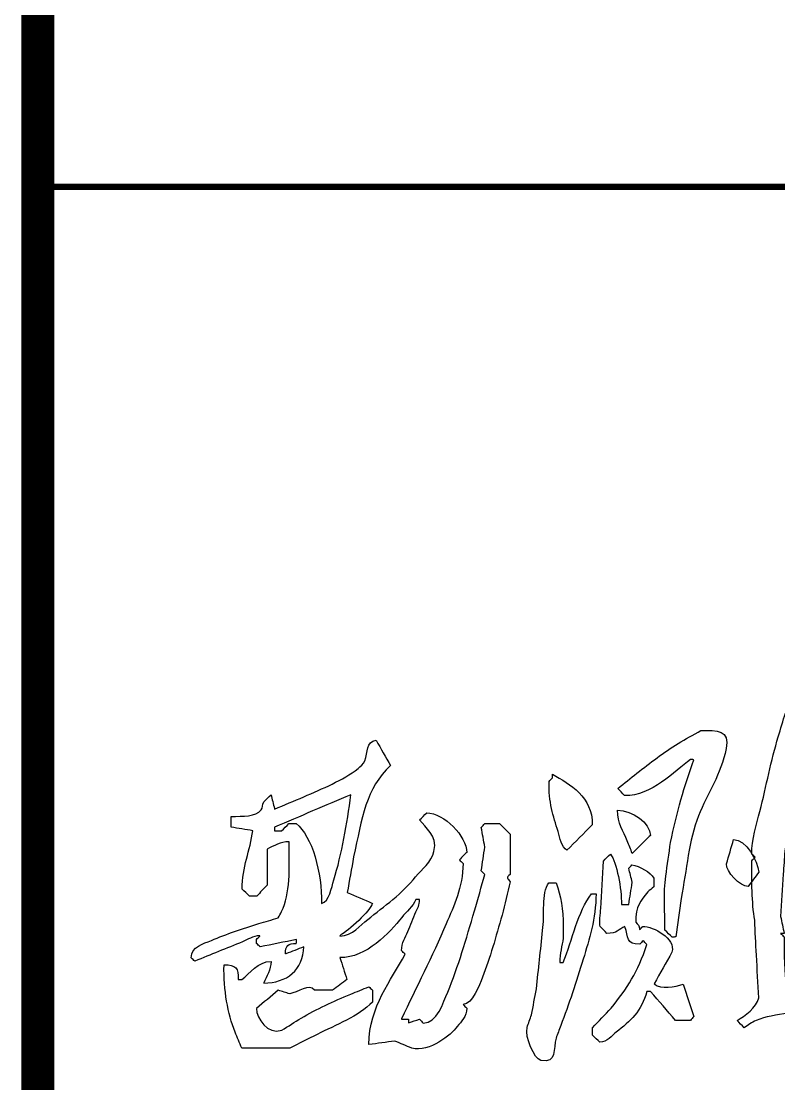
# Model space of a CAD drawing. Extents: x 14207793 to 14719554, y -1675802 to -1228715.
# Drawn here: x 14262771 to 14263731, y -1269195 to -1267849 of the extents above; entities that cross this region are included whole.
import ezdxf

# ---------------------------------------------------------------- set-up
doc = ezdxf.new("R2010")
doc.units = 0
doc.header["$LTSCALE"] = 500
doc.header["$MEASUREMENT"] = 0
doc.layers.get('0').update_dxf_attribs({"linetype": 'CONTINUOUS'})
doc.layers.add('PUB_TITLE', color=4, linetype='CONTINUOUS')

msp = doc.modelspace()

# ---------------------------------------------------------------- linework, layer by layer
at = {"color": 4, "const_width": 41.93, "elevation": -914.52}
msp.add_lwpolyline([(14262792.41, -1265587.1), (14266461.1, -1265587.1), (14266461.1, -1271052.3), (14262792.41, -1271052.3)], close=True, dxfattribs=at)
at = {"color": 4, "const_width": 7.86, "elevation": -914.52}
for points in [[(14262792.41, -1268058.33), (14266461.1, -1268058.33)], [(14262931.1, -1268058.33), (14266461.1, -1268058.33)]]:
    msp.add_lwpolyline(points, dxfattribs=at)
at = {"layer": 'PUB_TITLE'}
msp.add_line((14262792.41, -1306111.5, -1620.52), (14262792.41, -1265587.1, -1620.52), dxfattribs=at)
for points, knots in [([(14263754.98, -1268701.68), (14263754.98, -1268701.68), (14263741.17, -1268713.45), (14263736.55, -1268735.85), (14263730.56, -1268755.33), (14263721.25, -1268785.57), (14263715.34, -1268817.74), (14263707.25, -1268850.04), (14263703.23, -1268866.13), (14263696.9, -1268885.93), (14263696.89, -1268904.05), (14263698.38, -1268905.41), (14263699.85, -1268906.76), (14263701.33, -1268908.12), (14263699.85, -1268909.6), (14263698.38, -1268911.08), (14263696.89, -1268912.56), (14263696.89, -1268912.68), (14263696.89, -1268912.81), (14263696.89, -1268912.93), (14263696.78, -1268937.62), (14263696.98, -1268965.35), (14263700.59, -1268988.03), (14263701.33, -1269002.71), (14263702.07, -1269017.38), (14263702.82, -1269032.06), (14263703.8, -1269050.18), (14263704.79, -1269068.31), (14263705.77, -1269086.44), (14263702.67, -1269098.71), (14263688.57, -1269109.44), (14263678.39, -1269114.92), (14263681.36, -1269118.01), (14263684.32, -1269121.09), (14263687.27, -1269124.17), (14263692.31, -1269121.34), (14263696.78, -1269117.36), (14263702.45, -1269114.92), (14263714.4, -1269109.79), (14263728.23, -1269108.55), (14263742.77, -1269105.68), (14263742.15, -1269095.07), (14263741.53, -1269084.46), (14263740.92, -1269073.86), (14263737.78, -1269053.22), (14263738.01, -1269031.62), (14263737.96, -1269009.12), (14263736.48, -1269007.64), (14263735, -1269006.16), (14263733.52, -1269004.68), (14263735, -1269004.68), (14263736.48, -1269004.68), (14263737.96, -1269004.68), (14263736.48, -1268997.53), (14263735, -1268990.37), (14263733.52, -1268983.22), (14263734.63, -1268965.34), (14263735.74, -1268947.46), (14263736.85, -1268929.58), (14263737.47, -1268919.84), (14263738.08, -1268910.09), (14263738.7, -1268900.35), (14263743.42, -1268870.98), (14263743.61, -1268840.34), (14263749.06, -1268812.67), (14263754.9, -1268783.03), (14263757.8, -1268755.74), (14263774.95, -1268737.94), (14263775.33, -1268720.94), (14263769.7, -1268703.05), (14263754.98, -1268701.68)], [0, 0, 0, 0, 0, 1, 1, 1, 2, 2, 2, 3, 3, 3, 4, 4, 4, 5, 5, 5, 6, 6, 6, 7, 7, 7, 8, 8, 8, 9, 9, 9, 10, 10, 10, 11, 11, 11, 12, 12, 12, 13, 13, 13, 14, 14, 14, 15, 15, 15, 16, 16, 16, 17, 17, 17, 18, 18, 18, 19, 19, 19, 20, 20, 20, 21, 21, 21, 22, 22, 22, 23, 23, 23, 23]), ([(14263632.44, -1268747.56), (14263632.44, -1268747.56), (14263622.82, -1268752.99), (14263613.2, -1268758.41), (14263603.58, -1268763.84), (14263585.25, -1268775.31), (14263568.26, -1268788.65), (14263551.42, -1268801.57), (14263543.4, -1268807.99), (14263535.38, -1268814.4), (14263527.37, -1268820.81), (14263530.21, -1268823.89), (14263533.05, -1268826.98), (14263535.88, -1268830.06), (14263536, -1268830.06), (14263536.13, -1268830.06), (14263536.25, -1268830.06), (14263569.37, -1268830.54), (14263599.31, -1268799.13), (14263619.12, -1268784.19), (14263620.6, -1268784.31), (14263622.08, -1268784.43), (14263623.56, -1268784.55), (14263611.37, -1268817.35), (14263602, -1268852), (14263593.96, -1268889.25), (14263591.99, -1268903.56), (14263590.02, -1268917.86), (14263588.04, -1268932.17), (14263584.77, -1268953.16), (14263587.13, -1268977.94), (14263586.93, -1269000.61), (14263590.02, -1269003.57), (14263593.1, -1269006.53), (14263596.18, -1269009.49), (14263597.66, -1269009.36), (14263599.14, -1269009.24), (14263600.62, -1269009.12), (14263602.84, -1268992.84), (14263605.06, -1268976.56), (14263607.28, -1268960.28), (14263614.76, -1268923.59), (14263617.05, -1268886.84), (14263629.48, -1268855.59), (14263640.59, -1268827.64), (14263658.06, -1268802.78), (14263664.62, -1268770.5), (14263669.44, -1268746.8), (14263653.05, -1268747.27), (14263632.44, -1268747.56)], [0, 0, 0, 0, 0, 1, 1, 1, 2, 2, 2, 3, 3, 3, 4, 4, 4, 5, 5, 5, 6, 6, 6, 7, 7, 7, 8, 8, 8, 9, 9, 9, 10, 10, 10, 11, 11, 11, 12, 12, 12, 13, 13, 13, 14, 14, 14, 15, 15, 15, 16, 16, 16, 16]), ([(14263037.18, -1268856.33), (14263037.18, -1268856.33), (14263037.18, -1268860.89), (14263037.18, -1268865.45), (14263037.18, -1268870.02), (14263046.42, -1268871.49), (14263055.68, -1268872.97), (14263064.92, -1268874.46), (14263061.32, -1268899.45), (14263051.38, -1268920.58), (14263051.24, -1268948.45), (14263054.32, -1268951.41), (14263057.4, -1268954.37), (14263060.49, -1268957.33), (14263063.57, -1268957.33), (14263066.65, -1268957.33), (14263069.74, -1268957.33), (14263074.17, -1268952.76), (14263078.61, -1268948.2), (14263083.05, -1268943.63), (14263083.05, -1268928.35), (14263083.05, -1268913.05), (14263083.05, -1268897.76), (14263091.16, -1268893.98), (14263099.91, -1268888.56), (14263110.8, -1268888.51), (14263110.93, -1268922.97), (14263112.65, -1268954.43), (14263101.18, -1268976.93), (14263099.82, -1268979.64), (14263098.47, -1268982.36), (14263097.11, -1268985.07), (14263088.85, -1268987.41), (14263080.58, -1268989.76), (14263072.32, -1268992.1), (14263051.98, -1268998.5), (14263031.13, -1269005.45), (14263012.39, -1269013.56), (14263002.31, -1269017.92), (14262986.71, -1269021.1), (14262986.86, -1269035.76), (14262988.34, -1269037.11), (14262989.82, -1269038.47), (14262991.3, -1269039.82), (14263011.4, -1269031.69), (14263031.51, -1269023.55), (14263051.61, -1269015.41), (14263058.48, -1269012.5), (14263064.68, -1269007.91), (14263073.8, -1269007.64), (14263073.8, -1269007.76), (14263073.8, -1269007.89), (14263073.8, -1269008.01), (14263072.32, -1269009.49), (14263070.84, -1269010.97), (14263069.36, -1269012.45), (14263069.36, -1269012.57), (14263069.36, -1269012.69), (14263069.36, -1269012.82), (14263069.36, -1269014.3), (14263069.36, -1269015.78), (14263069.36, -1269017.26), (14263070.97, -1269018.74), (14263072.57, -1269020.22), (14263074.17, -1269021.7), (14263089.46, -1269018.61), (14263104.76, -1269015.53), (14263120.05, -1269012.45), (14263120.05, -1269013.8), (14263120.05, -1269015.16), (14263120.05, -1269016.52), (14263119.92, -1269016.76), (14263119.8, -1269017.01), (14263119.68, -1269017.26), (14263109.65, -1269016.87), (14263105.9, -1269020.18), (14263106.36, -1269030.58), (14263106.48, -1269030.58), (14263106.61, -1269030.58), (14263106.73, -1269030.58), (14263114.25, -1269027.62), (14263121.77, -1269024.66), (14263129.3, -1269021.7), (14263128.72, -1269050.57), (14263107.74, -1269067.84), (14263078.61, -1269067.57), (14263078.61, -1269067.45), (14263078.61, -1269067.33), (14263078.61, -1269067.2), (14263082.14, -1269059.29), (14263087.77, -1269050.42), (14263087.86, -1269040.19), (14263071.29, -1269040.38), (14263060.85, -1269055.4), (14263050.87, -1269063.13), (14263049.39, -1269063.13), (14263047.91, -1269063.13), (14263046.43, -1269063.13), (14263046.85, -1269048.76), (14263043.34, -1269044.11), (14263028.3, -1269044.63), (14263027.79, -1269077.32), (14263033.09, -1269105.9), (14263042.36, -1269129.73), (14263045.19, -1269136.51), (14263048.03, -1269143.29), (14263050.87, -1269150.07), (14263071.09, -1269150.07), (14263091.32, -1269150.07), (14263111.54, -1269150.07), (14263123.13, -1269144.28), (14263134.73, -1269138.48), (14263146.32, -1269132.68), (14263169.82, -1269120.71), (14263198.85, -1269110.02), (14263216.24, -1269091.62), (14263216.24, -1269086.56), (14263216.24, -1269081.51), (14263216.24, -1269076.45), (14263214.76, -1269075.09), (14263213.28, -1269073.74), (14263211.8, -1269072.38), (14263204.15, -1269075.47), (14263196.51, -1269078.55), (14263188.86, -1269081.63), (14263166.87, -1269090.93), (14263145.66, -1269100.22), (14263125.97, -1269111.97), (14263117.83, -1269117.15), (14263109.69, -1269122.33), (14263101.55, -1269127.5), (14263083.36, -1269133.18), (14263069.5, -1269112.56), (14263069.36, -1269099.76), (14263078.61, -1269092.11), (14263087.86, -1269084.46), (14263097.11, -1269076.82), (14263101.92, -1269078.3), (14263106.73, -1269079.78), (14263111.54, -1269081.26), (14263122.13, -1269079.58), (14263135.92, -1269067.48), (14263142.99, -1269076.82), (14263143.11, -1269076.82), (14263143.23, -1269076.82), (14263143.36, -1269076.82), (14263150.88, -1269076.82), (14263158.4, -1269076.82), (14263165.92, -1269076.82), (14263171.97, -1269072.26), (14263178.01, -1269067.69), (14263184.05, -1269063.13), (14263181.09, -1269053.88), (14263178.13, -1269044.63), (14263175.17, -1269035.38), (14263208.79, -1269035.85), (14263238.31, -1269003.67), (14263253.6, -1268984.33), (14263259.18, -1268977.28), (14263267.61, -1268970.28), (14263271.36, -1268961.77), (14263272.96, -1268961.77), (14263274.57, -1268961.77), (14263276.17, -1268961.77), (14263276.26, -1268969.07), (14263273.45, -1268972.37), (14263271.36, -1268977.3), (14263268.03, -1268985.69), (14263264.7, -1268994.08), (14263261.37, -1269002.46), (14263258.17, -1269010.03), (14263253.44, -1269016.18), (14263253.23, -1269026.51), (14263254.71, -1269027.99), (14263256.19, -1269029.47), (14263257.67, -1269030.94), (14263240.24, -1269064.59), (14263212.42, -1269096.37), (14263211.8, -1269145.63), (14263222.77, -1269144.15), (14263233.75, -1269142.67), (14263244.73, -1269141.19), (14263251.87, -1269144.15), (14263259.03, -1269147.11), (14263266.18, -1269150.07), (14263288.99, -1269155.48), (14263315.71, -1269133.38), (14263323.89, -1269122.7), (14263328.68, -1269116.44), (14263335.76, -1269110.12), (14263335.73, -1269099.39), (14263334.25, -1269097.91), (14263332.77, -1269096.43), (14263331.29, -1269094.95), (14263343.66, -1269093.57), (14263351.36, -1269070.82), (14263355.71, -1269060.17), (14263365.68, -1269035.8), (14263372.62, -1269008.48), (14263380.5, -1268981.74), (14263383.95, -1268967.56), (14263387.4, -1268953.38), (14263390.85, -1268939.2), (14263387.27, -1268934.93), (14263385.34, -1268933.83), (14263390.85, -1268929.95), (14263390.85, -1268929.82), (14263390.85, -1268929.7), (14263390.85, -1268929.58), (14263390.85, -1268912.69), (14263390.85, -1268895.79), (14263390.85, -1268878.9), (14263386.3, -1268874.46), (14263381.73, -1268870.02), (14263377.17, -1268865.58), (14263371, -1268865.58), (14263364.84, -1268865.58), (14263358.67, -1268865.58), (14263357.19, -1268867.18), (14263355.71, -1268868.78), (14263354.23, -1268870.39), (14263355.71, -1268878.65), (14263357.19, -1268886.91), (14263358.67, -1268895.17), (14263357.19, -1268905.28), (14263355.71, -1268915.4), (14263354.23, -1268925.51), (14263355.71, -1268926.99), (14263357.19, -1268928.47), (14263358.67, -1268929.95), (14263354.35, -1268945.36), (14263350.04, -1268960.78), (14263345.72, -1268976.19), (14263334.92, -1269011.7), (14263325.32, -1269046.83), (14263311.69, -1269079.04), (14263306.15, -1269092.12), (14263298.4, -1269118.54), (14263280.61, -1269118.26), (14263279.13, -1269116.65), (14263277.65, -1269115.05), (14263276.17, -1269113.45), (14263271.48, -1269114.92), (14263266.8, -1269116.41), (14263262.11, -1269117.89), (14263262.11, -1269116.41), (14263262.11, -1269114.92), (14263262.11, -1269113.45), (14263259.15, -1269113.45), (14263256.19, -1269113.45), (14263253.23, -1269113.45), (14263253.23, -1269113.32), (14263253.23, -1269113.2), (14263253.23, -1269113.07), (14263271.76, -1269073.12), (14263292.1, -1269034.38), (14263309.84, -1268992.47), (14263319.39, -1268969.89), (14263330.84, -1268946.61), (14263331.29, -1268915.89), (14263329.69, -1268914.41), (14263328.09, -1268912.93), (14263326.49, -1268911.45), (14263328.33, -1268909.48), (14263330.18, -1268907.5), (14263332.03, -1268905.53), (14263333.27, -1268904.42), (14263334.5, -1268903.31), (14263335.73, -1268902.2), (14263335.93, -1268881.98), (14263307.19, -1268851.58), (14263285.05, -1268851.89), (14263282.09, -1268854.85), (14263279.13, -1268857.81), (14263276.17, -1268860.77), (14263283.12, -1268871.29), (14263299.17, -1268879.37), (14263294.3, -1268900.72), (14263291.12, -1268914.64), (14263278.79, -1268923.26), (14263270.99, -1268932.91), (14263254.48, -1268953.35), (14263231.21, -1268970.86), (14263210.32, -1268986.92), (14263200.64, -1268994.36), (14263191.45, -1269008.05), (14263175.17, -1269008.01), (14263175.67, -1269007.39), (14263176.16, -1269006.78), (14263176.65, -1269006.16), (14263184.56, -1269002.54), (14263214.88, -1268975.32), (14263216.24, -1268966.57), (14263205.63, -1268962.01), (14263195.03, -1268957.44), (14263184.42, -1268952.88), (14263187.14, -1268937.84), (14263189.85, -1268922.79), (14263192.56, -1268907.75), (14263203.04, -1268858.74), (14263208.21, -1268820.37), (14263239.18, -1268791.95), (14263233.13, -1268781.23), (14263227.09, -1268770.5), (14263221.05, -1268759.77), (14263207.68, -1268761.8), (14263211.1, -1268774.98), (14263206.62, -1268786.04), (14263205.18, -1268789.58), (14263201.01, -1268793.43), (14263198.11, -1268795.65), (14263178.39, -1268810.8), (14263153.49, -1268821.06), (14263129.3, -1268831.54), (14263116.97, -1268836.72), (14263104.63, -1268841.9), (14263092.3, -1268847.08), (14263092.3, -1268846.83), (14263092.3, -1268846.58), (14263092.3, -1268846.34), (14263090.82, -1268840.54), (14263089.34, -1268834.74), (14263087.86, -1268828.95), (14263084.78, -1268831.91), (14263081.7, -1268834.87), (14263078.61, -1268837.83), (14263076.71, -1268842.03), (14263077.71, -1268845.07), (14263075.29, -1268848.19), (14263068.68, -1268856.67), (14263052.32, -1268856.39), (14263037.18, -1268856.33)], [0, 0, 0, 0, 0, 1, 1, 1, 2, 2, 2, 3, 3, 3, 4, 4, 4, 5, 5, 5, 6, 6, 6, 7, 7, 7, 8, 8, 8, 9, 9, 9, 10, 10, 10, 11, 11, 11, 12, 12, 12, 13, 13, 13, 14, 14, 14, 15, 15, 15, 16, 16, 16, 17, 17, 17, 18, 18, 18, 19, 19, 19, 20, 20, 20, 21, 21, 21, 22, 22, 22, 23, 23, 23, 24, 24, 24, 25, 25, 25, 26, 26, 26, 27, 27, 27, 28, 28, 28, 29, 29, 29, 30, 30, 30, 31, 31, 31, 32, 32, 32, 33, 33, 33, 34, 34, 34, 35, 35, 35, 36, 36, 36, 37, 37, 37, 38, 38, 38, 39, 39, 39, 40, 40, 40, 41, 41, 41, 42, 42, 42, 43, 43, 43, 44, 44, 44, 45, 45, 45, 46, 46, 46, 47, 47, 47, 48, 48, 48, 49, 49, 49, 50, 50, 50, 51, 51, 51, 52, 52, 52, 53, 53, 53, 54, 54, 54, 55, 55, 55, 56, 56, 56, 57, 57, 57, 58, 58, 58, 59, 59, 59, 60, 60, 60, 61, 61, 61, 62, 62, 62, 63, 63, 63, 64, 64, 64, 65, 65, 65, 66, 66, 66, 67, 67, 67, 68, 68, 68, 69, 69, 69, 70, 70, 70, 71, 71, 71, 72, 72, 72, 73, 73, 73, 74, 74, 74, 75, 75, 75, 76, 76, 76, 77, 77, 77, 78, 78, 78, 79, 79, 79, 80, 80, 80, 81, 81, 81, 82, 82, 82, 83, 83, 83, 84, 84, 84, 85, 85, 85, 86, 86, 86, 87, 87, 87, 88, 88, 88, 89, 89, 89, 90, 90, 90, 91, 91, 91, 92, 92, 92, 93, 93, 93, 94, 94, 94, 95, 95, 95, 96, 96, 96, 97, 97, 97, 98, 98, 98, 99, 99, 99, 100, 100, 100, 101, 101, 101, 102, 102, 102, 103, 103, 103, 104, 104, 104, 105, 105, 105, 106, 106, 106, 107, 107, 107, 108, 108, 108, 109, 109, 109, 110, 110, 110, 110]), ([(14263444.5, -1268802.68), (14263444.5, -1268802.68), (14263444.5, -1268804.29), (14263444.5, -1268805.89), (14263444.5, -1268807.49), (14263443.02, -1268808.97), (14263441.54, -1268810.45), (14263440.06, -1268811.93), (14263439.53, -1268838.22), (14263445.37, -1268855.94), (14263451.53, -1268875.56), (14263454.06, -1268883.62), (14263455.91, -1268895.37), (14263462.63, -1268899.24), (14263473.36, -1268888.51), (14263484.09, -1268877.78), (14263494.82, -1268867.05), (14263495.16, -1268831.36), (14263466.77, -1268816.07), (14263444.5, -1268802.68)], [0, 0, 0, 0, 0, 1, 1, 1, 2, 2, 2, 3, 3, 3, 4, 4, 4, 5, 5, 5, 6, 6, 6, 6]), ([(14263092.3, -1268874.82), (14263092.3, -1268873.22), (14263092.3, -1268871.62), (14263092.3, -1268870.02), (14263124.48, -1268856.33), (14263156.68, -1268842.64), (14263188.86, -1268828.95), (14263184.43, -1268865.68), (14263177.45, -1268904.23), (14263167.4, -1268936.98), (14263164.55, -1268946.29), (14263161.7, -1268964.63), (14263151.87, -1268966.57), (14263152.55, -1268928.55), (14263140.13, -1268881.02), (14263119.68, -1268865.58), (14263116.6, -1268865.58), (14263113.51, -1268865.58), (14263110.43, -1268865.58), (14263107.35, -1268868.66), (14263104.26, -1268871.74), (14263101.18, -1268874.82), (14263098.22, -1268874.82), (14263095.26, -1268874.82), (14263092.3, -1268874.82)], [0, 0, 0, 0, 1, 1, 1, 2, 2, 2, 3, 3, 3, 4, 4, 4, 5, 5, 5, 6, 6, 6, 7, 7, 7, 8, 8, 8, 8]), ([(14263527, -1268848.56), (14263527, -1268848.56), (14263526.63, -1268864.99), (14263534.28, -1268875.45), (14263539.21, -1268887.4), (14263541.31, -1268892.71), (14263543.4, -1268898.01), (14263545.5, -1268903.31), (14263549.69, -1268899.12), (14263553.89, -1268894.92), (14263558.08, -1268890.73), (14263561.53, -1268887.4), (14263564.98, -1268884.07), (14263568.44, -1268880.74), (14263568.58, -1268863.93), (14263544.94, -1268848.74), (14263527, -1268848.56)], [0, 0, 0, 0, 0, 1, 1, 1, 2, 2, 2, 3, 3, 3, 4, 4, 4, 5, 5, 5, 5]), ([(14263673.87, -1268885.55), (14263670.91, -1268895.91), (14263667.95, -1268906.27), (14263665, -1268916.63), (14263663.56, -1268926.24), (14263682.45, -1268945.21), (14263692.37, -1268945.12), (14263696.93, -1268939.07), (14263701.5, -1268933.03), (14263706.06, -1268926.99), (14263703.69, -1268912.67), (14263690.01, -1268885.58), (14263673.87, -1268885.55)], [0, 0, 0, 0, 1, 1, 1, 2, 2, 2, 3, 3, 3, 4, 4, 4, 4]), ([(14263541.06, -1268968.05), (14263541.06, -1268968.05), (14263537.98, -1268968.05), (14263534.89, -1268968.05), (14263531.81, -1268968.05), (14263532.06, -1268948.7), (14263525.9, -1268914.43), (14263517.75, -1268904.05), (14263514.79, -1268907.01), (14263511.83, -1268909.97), (14263508.88, -1268912.93), (14263507.76, -1268933.03), (14263506.65, -1268953.13), (14263505.54, -1268973.23), (14263505.38, -1268977.89), (14263503.29, -1268993.62), (14263504.8, -1268995.8), (14263507.64, -1268998.76), (14263510.48, -1269001.72), (14263513.31, -1269004.68), (14263526.4, -1269004.93), (14263528, -1268999.36), (14263536.25, -1268995.8), (14263536.25, -1268996.05), (14263536.25, -1268996.29), (14263536.25, -1268996.54), (14263540.89, -1269009.21), (14263537.16, -1269018.85), (14263555.12, -1269018.37), (14263556.47, -1269016.89), (14263557.83, -1269015.41), (14263559.19, -1269013.93), (14263560.79, -1269015.53), (14263562.39, -1269017.13), (14263564, -1269018.74), (14263552.74, -1269053.67), (14263538.95, -1269074.22), (14263518.86, -1269099.39), (14263510.97, -1269107.65), (14263503.08, -1269115.91), (14263495.18, -1269124.17), (14263495.18, -1269127.38), (14263495.18, -1269130.59), (14263495.18, -1269133.79), (14263498.27, -1269136.76), (14263501.35, -1269139.71), (14263504.43, -1269142.67), (14263513.84, -1269142.65), (14263519.53, -1269134.11), (14263525.15, -1269129.73), (14263542.72, -1269116.02), (14263557.4, -1269103.36), (14263564, -1269078.3), (14263565.6, -1269078.3), (14263567.2, -1269078.3), (14263568.81, -1269078.3), (14263579.29, -1269090.51), (14263589.77, -1269102.72), (14263600.25, -1269114.92), (14263606.54, -1269114.92), (14263612.83, -1269114.92), (14263619.12, -1269114.92), (14263620.6, -1269113.32), (14263622.08, -1269111.72), (14263623.56, -1269110.12), (14263618.99, -1269096.43), (14263614.43, -1269082.74), (14263609.87, -1269069.05), (14263600.17, -1269072.49), (14263581.75, -1269075.97), (14263573.25, -1269068.68), (14263580.77, -1269055.24), (14263588.29, -1269041.8), (14263595.81, -1269028.36), (14263601.09, -1269010.95), (14263572.06, -1268995.65), (14263558.82, -1268995.8), (14263557.46, -1268997.16), (14263556.1, -1268998.51), (14263554.75, -1268999.87), (14263554.86, -1268994.01), (14263552.36, -1268993.66), (14263549.94, -1268990.62), (14263549.78, -1268970.22), (14263556.36, -1268962.94), (14263565.11, -1268952.15), (14263567.7, -1268949.93), (14263570.28, -1268947.71), (14263572.87, -1268945.48), (14263572.87, -1268941.91), (14263572.87, -1268938.33), (14263572.87, -1268934.76), (14263568.85, -1268926.73), (14263554.92, -1268919.6), (14263545.13, -1268917.74), (14263543.78, -1268919.22), (14263542.42, -1268920.7), (14263541.06, -1268922.18), (14263542.54, -1268928.1), (14263544.02, -1268934.02), (14263545.5, -1268939.94), (14263544.02, -1268949.31), (14263542.54, -1268958.68), (14263541.06, -1268968.05)], [0, 0, 0, 0, 0, 1, 1, 1, 2, 2, 2, 3, 3, 3, 4, 4, 4, 5, 5, 5, 6, 6, 6, 7, 7, 7, 8, 8, 8, 9, 9, 9, 10, 10, 10, 11, 11, 11, 12, 12, 12, 13, 13, 13, 14, 14, 14, 15, 15, 15, 16, 16, 16, 17, 17, 17, 18, 18, 18, 19, 19, 19, 20, 20, 20, 21, 21, 21, 22, 22, 22, 23, 23, 23, 24, 24, 24, 25, 25, 25, 26, 26, 26, 27, 27, 27, 28, 28, 28, 29, 29, 29, 30, 30, 30, 31, 31, 31, 32, 32, 32, 33, 33, 33, 34, 34, 34, 34]), ([(14263499.62, -1268954.37), (14263497.78, -1268954.37), (14263495.92, -1268954.37), (14263494.07, -1268954.37), (14263476.27, -1268977.57), (14263469.71, -1269012.43), (14263458.19, -1269041.67), (14263456.71, -1269041.67), (14263455.23, -1269041.67), (14263453.75, -1269041.67), (14263453.8, -1269029.9), (14263456.45, -1269020.77), (14263458.19, -1269010.6), (14263458.19, -1269005.79), (14263458.19, -1269000.98), (14263458.19, -1268996.17), (14263458.19, -1268973.38), (14263454.84, -1268957.8), (14263448.94, -1268940.68), (14263445.86, -1268940.68), (14263442.77, -1268940.68), (14263439.69, -1268940.68), (14263430.14, -1268953.42), (14263434.9, -1268981.92), (14263431.92, -1269000.98), (14263429.33, -1269025.64), (14263426.74, -1269050.31), (14263424.15, -1269074.97), (14263422.06, -1269085.95), (14263419.96, -1269096.92), (14263417.86, -1269107.9), (14263416.02, -1269113.2), (14263414.16, -1269118.5), (14263412.31, -1269123.8), (14263409.17, -1269135.98), (14263421.59, -1269163.92), (14263429.7, -1269165.61), (14263450.22, -1269169.9), (14263445.58, -1269150.32), (14263448.94, -1269137.49), (14263450.91, -1269132.19), (14263452.89, -1269126.89), (14263454.86, -1269121.59), (14263465.49, -1269094.37), (14263474.31, -1269066.31), (14263483.35, -1269037.23), (14263491.15, -1269012.14), (14263499.4, -1268986.38), (14263499.62, -1268954.37)], [0, 0, 0, 0, 1, 1, 1, 2, 2, 2, 3, 3, 3, 4, 4, 4, 5, 5, 5, 6, 6, 6, 7, 7, 7, 8, 8, 8, 9, 9, 9, 10, 10, 10, 11, 11, 11, 12, 12, 12, 13, 13, 13, 14, 14, 14, 15, 15, 15, 16, 16, 16, 16])]:
    msp.add_open_spline(points, degree=3, knots=knots, dxfattribs=at)

doc.saveas('drawing.dxf')
